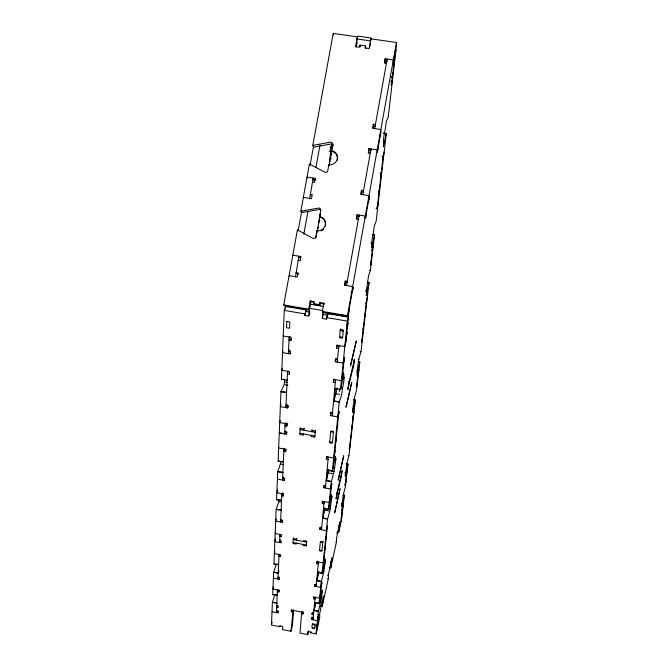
<?xml version="1.0" encoding="UTF-8"?>
<svg xmlns="http://www.w3.org/2000/svg" width="668" height="668" viewBox="0 0 668 668"><rect width="100%" height="100%" fill="white"/><g stroke="black" fill="none" stroke-linecap="round" stroke-linejoin="round"><path stroke-width="1" d="M274.406 596.265L272.385 602.452L271.467 625.031L279.842 626.693L280.076 625.749M277.278 595.13L272.703 594.654L273.604 572.392L276.41 564.084M278.648 564.685L273.947 563.984L276.16 509.5L279.399 500.09M281.62 500.491L276.56 499.756L277.696 471.792L281.136 461.68M283.407 461.947L278.122 461.196L280.944 391.807L284.167 384.618L284.718 379.992M287.257 379.833L287.14 380.267L281.453 379.274L284.251 310.411L285.562 306.445L306.111 309.927L304.783 315.463L308.841 316.156L309.342 308.257L310.562 304.274L323.187 306.403M285.461 308.933L285.587 305.969M277.437 589.969L276.385 612.589L276.911 610.569M279.082 554.44L277.938 579.072L278.614 576.517M280.001 534.45L279.625 542.558L280.326 539.969M281.888 493.719L280.577 521.992L281.295 519.387M283.958 448.938L282.522 480.041L283.357 477.077M287.031 432.188L286.455 434.183L279.274 432.881L284.66 433.858L285.136 423.529M287.557 371.283L285.871 407.614L286.931 404.073M289.144 336.998L288.376 353.597L289.478 350.057M277.437 607.17L277.521 605.392M282.748 494.946L282.84 492.934M286.071 424.731L286.154 422.877M272.01 611.721L277.846 612.873L277.93 611.253L276.46 610.961M277.855 589.769L277.354 591.681L278.857 591.973L278.94 590.261L272.928 589.084L273.604 586.537M276.235 519.111L275.692 521.065L282.213 522.301L282.305 520.272L280.677 519.963M277.395 479.098L284.234 480.359L284.334 478.138L282.622 477.82M284.71 448.328L283.85 451.309L285.612 451.626L285.729 449.263L278.665 447.969M286.455 434.183L286.572 431.72L284.768 431.394M280.944 404.641L280.343 406.628L287.716 407.948L287.841 405.351L285.996 405.025M282.965 351.251L282.539 352.587L290.321 353.94L290.455 351.051L288.509 350.708M290.012 336.772L289.002 339.962L290.972 340.304L291.114 337.34L283.215 335.979M279.842 626.693L279.884 625.908L282.756 626.484L282.581 629.607L290.947 631.268L293.168 610.051M341.974 506.87L342.283 504.006L341.264 503.822M318.97 617.599L319.68 617.741L319.613 614.318L322.176 601.041L323.671 595.998L322.21 606.293L328.314 578.78L328.389 574.772L331.244 560.928L331.219 561.838L330.184 561.638M304.783 315.463L306.111 309.927M292.701 611.963L291.231 611.671L291.34 610.034L303.147 612.356L303.013 613.992L301.544 613.7L301.994 611.788M296.258 543.126L296.191 544.094L292.993 543.485L293.294 538.625L296.509 539.235L296.45 540.212L296.951 538.258M303.447 433.941L303.364 435.169L299.757 434.517L300.141 428.33L303.773 428.99L303.689 430.225L304.241 428.23M293.502 610.16L292.475 625.248L290.947 631.268M329.357 151.302L330.284 151.444L330.526 148.162L331.896 144.146M329.775 162.232L330.627 150.434L330.284 151.444M303.197 544.445L303.122 545.414L306.328 546.023L306.704 541.18L303.489 540.562L303.414 541.539M311.288 435.352L311.196 436.588L314.812 437.239L315.296 431.06L311.655 430.409L311.564 431.645L312.098 429.641M332.856 145.791L332.981 144.138M334.802 388.442L340.488 389.661L347.335 321.108L348.387 317.083L327.721 313.584L326.46 319.145L322.385 318.452L322.995 310.562L309.342 308.257M322.385 318.452L323.696 312.474M301.544 613.7L300.015 633.072L307.706 634.6L308.574 630.809M302.12 613.967L302.287 611.921M326.46 319.145L327.721 313.584M356.278 46.777L356.954 38.953L357.964 36.13L371.508 38.084L370.556 40.907L370.089 45.8M307.706 634.6L307.981 631.485L310.879 632.062L310.804 632.838L316.098 633.89L317.676 626.851M318.11 618.468L318.553 615.587L317.417 620.681L311.538 619.52L311.831 617.265M313.492 614.669L312.014 614.376L312.165 612.74L313.651 613.024M315.405 597.1L314.962 599.029L313.459 598.728L313.609 597.025L319.663 598.211L320.999 591.339L320.239 591.197M321.45 585.26L321.918 582.212L320.749 587.389L314.611 586.195L314.77 584.433L316.306 584.734M318.728 561.897L318.269 563.85L316.699 563.55L316.866 561.688L323.187 562.907L324.573 555.809L324.272 557.112M327.128 528.697L327.637 525.374L326.41 530.651L319.838 529.407L320.022 527.394L321.667 527.703M324.406 501.735L323.922 503.73L322.235 503.413L322.427 501.276L329.215 502.536L330.685 495.071L330.376 496.399M331.303 487.139L331.837 483.607L330.576 488.934L323.688 487.665L323.888 485.444L325.617 485.761M328.097 459.384L326.318 459.058L326.535 456.695L333.666 457.998L335.194 450.265L334.877 451.601M338.509 415.404L339.102 411.496L337.766 416.882L330.326 415.554L330.735 412.29M335.328 382.463L333.407 382.121L333.658 379.357L341.381 380.71L343.018 372.552L342.676 373.888M343.878 361.914L344.513 357.714L343.135 363.1L335.278 361.739L335.545 358.858L337.515 359.2M339.052 346.475L338.526 348.496L336.53 348.153L336.806 345.197L344.788 346.567L346.475 338.225L346.124 339.561M315.121 597.317L313.008 619.812L313.584 617.265M318.444 561.997L316.139 586.496L316.741 583.907M319.554 550.173L320.314 542.107A1.236 0.735 13.8 0 1 321.592 541.606A1.236 0.735 13.8 0 1 322.744 542.575L321.959 550.632A1.227 0.718 13.4 0 1 320.69 551.125A1.227 0.718 13.4 0 1 319.554 550.173L321.959 550.632M321.483 529.716L324.122 501.593M328.314 457.021L325.408 487.982L325.733 486.646M329.725 442.007L330.693 431.728A1.403 0.935 14.2 0 1 332.155 431.035A1.403 0.935 14.2 0 1 333.441 432.221L332.447 442.5A1.386 0.91 13.8 0 1 330.994 443.168A1.386 0.91 13.8 0 1 329.725 442.007L332.447 442.5M335.586 379.7L332.188 415.88L332.864 413.2M338.801 345.54L337.248 362.081L337.716 360.286M314.519 609.191L315.087 603.179M317.3 579.857L318.051 571.891M323.178 517.742L324.122 507.747M326.777 479.733L327.738 469.579M334.225 401.042L335.394 388.701M342.233 316.507L342.417 314.528M336.806 388.041L336.046 393.769L333.574 401.126L339.244 402.128L332.355 471.14L327.128 469.963M312.783 623.536C309.526 629.415 316.565 631.101 314.979 623.97M339.302 391.615L339.603 388.634M316.098 633.89L318.344 611.47L320.749 601.793L322.377 591.322L322.377 590.428L321.692 592.783L321.959 590.011L319.112 603.73L314.645 602.653M319.112 603.73L321.316 581.628L323.78 571.95L325.483 560.97L325.5 559.959L324.798 562.256L325.057 559.241L322.151 573.278L317.517 572.184M322.151 573.278L327.554 519.161L330.009 510.252L332.013 496.232L331.295 498.37L330.042 498.136M324.414 508.256L323.471 508.523L328.522 509.467L331.303 481.678L333.925 472.218L335.879 459.475L335.921 458.023L335.186 460.052L335.528 456.16L332.355 471.14M338.25 525.516L339.252 525.699L339.302 524.731L336.589 537.882L336.43 542.174L330.685 568.084L330 567.95M318.277 616.856L316.941 630.091L316.223 629.949M320.531 594.345L321.625 583.506M324.089 558.982L327.328 526.685M330.159 498.545L331.528 484.935M334.635 453.973L338.768 412.841M342.4 376.668L344.17 359.058M345.832 342.534L349.23 308.633M347.335 327.529L347.995 323.137L347.644 324.473L346.634 324.297M331.295 498.37L331.629 494.821L328.522 509.467M339.244 402.128L341.699 394.487L342.5 388.133A6.697 0.484 -80 0 0 344.129 378.823A6.697 0.484 -80 0 0 343.461 378.723L343.845 374.097L340.488 389.661M336.672 494.153L336.146 499.063L336.806 495.673M337.123 492.725L337.231 491.74M348.613 385.887L347.886 389.561L349.147 380.935L349.013 382.179M341.164 476.76L341.056 477.745L342.133 470.497L336.563 495.138M341.49 473.812L341.599 472.819M353.272 366.774L353.13 368.01L354.382 359.493L353.681 363.066M328.898 470.447L326.093 480.718L331.303 481.678M330.685 568.084L332.155 557.822L331.219 561.838M344.78 472.852L345.84 473.044L345.506 476.117L347.986 464.101L346.233 463.776M353.731 399.714L355.409 400.007L348.98 455.476L347.101 462.473L345.339 474.781L345.84 473.044M367.776 282.263L369.037 282.472L361.046 351.393L359 358.482L357.113 370.623L357.054 372.326L357.564 370.782L357.163 374.664L359.818 362.014L358.265 361.747M365.454 290.739L366.724 290.947L366.264 295.498L369.037 282.472M383.457 132.965L386.313 133.4L376.126 221.317L374.289 226.093L373.387 232.815A6.388 0.426 -80.6 0 0 371.842 241.649A6.388 0.426 -80.6 0 0 372.226 242.968L371.717 247.978L374.564 234.744L372.819 234.46M341.482 510.427L342.15 510.552L343.285 504.649M345.423 475.992L346.124 476.125L347.293 470.055M356.921 375.733L357.689 375.867L358.966 369.346M376.076 208.591L376.977 208.733L377.595 204.667M381.344 172.261L380.702 176.477L380.977 175.442M384.133 152.195L382.655 159.543L382.931 158.516M391.957 80.36L391.248 85.028L392.375 81.112M394.12 61.623L393.402 66.382L393.686 65.414M342.575 507.822L340.981 521.608L340.321 521.491M345.281 484.45L346.575 473.245M349.489 447.986L353.305 414.937M356.612 386.338L358.207 372.56M361.805 341.381L366.548 300.299M370.69 264.478L372.694 247.143M377.253 207.69L383.307 155.243M391.531 84.051L395.18 52.438L396.032 49.574L388.158 117.51L386.338 121.108L385.311 128.891A7.098 0.493 -81 0 0 383.624 138.518A7.098 0.493 -81 0 0 383.933 140.94L383.307 146.977L386.313 133.4M343.385 494.871L344.396 495.055L341.682 518.46L339.511 529.023L338.659 532.12L337.991 531.995M347.986 464.101L345.331 487.005L343.477 494.111L341.74 505.801L342.283 504.006M359.818 362.014L356.553 390.154L354.524 397.46L352.729 409L352.687 410.494L353.197 408.874L352.829 412.44L355.409 400.007M374.564 234.744L370.464 270.139L368.511 275.959L366.206 292.275L366.724 290.947M338.659 532.12L340.129 521.95L339.252 525.699M322.226 606.152L320.824 605.801M325.199 508.657L322.56 518.218L327.554 519.161M325.675 223.438A7.298 7.156 -34.3 0 0 319.738 217.175L320.615 210.002A2.087 2.046 -33.9 0 0 318.912 208.015L301.435 211.113A2.087 2.046 -35.9 0 1 300.842 211.105L309.409 164.044A2.087 2.029 -33.9 0 1 309.977 164.219L325.349 172.486A2.087 2.037 -32.1 0 0 327.763 170.783L328.865 164.695A7.315 7.131 -31.5 0 0 337.307 158.717A7.315 7.131 -31.5 0 0 331.437 150.509L332.572 144.063A2.087 2.029 -31.2 0 0 330.869 142.1L313.434 145.265A2.087 2.029 -33.2 0 1 312.833 145.265L333.215 33.4L357.338 36.874L355.576 46.568L359.651 47.161L360.019 45.157L365.463 45.942L365.713 48.338M345.172 281.044L345.556 282.046L347.602 282.389L347.243 281.387L345.172 281.044L344.438 285.152L352.696 286.53L353.138 287.816L352.403 291.899L351.376 291.724M364.653 217.743L365.672 217.902L365.338 216.056L357.096 214.737L356.361 218.82L358.424 219.154M363.551 190.572L361.497 190.255L360.762 194.33L369.003 195.632L369.304 197.644L368.577 201.694L368.502 201.202M378.121 147.586L377.453 152.221L377.211 149.841L368.986 148.572L368.26 152.638L370.314 152.955M373.362 124.223L373.571 126.168L375.608 126.477L375.416 124.54L373.362 124.223L372.635 128.281L380.86 129.534L380.342 136.097L380.292 135.479L379.265 135.32M394.128 58.308L393.444 63.084L393.327 59.995L385.127 58.801L384.401 62.834L386.446 63.134M345.005 285.111L345.556 282.046M356.854 219.179L357.096 214.737M361.229 194.839L361.497 190.255M368.678 153.398L368.986 148.572M373.203 128.181L373.571 126.168M384.893 63.134L385.127 58.801M346.5 285.495L359.15 215.063L359.351 215.998M362.824 194.655L371.041 148.889M374.69 128.59L387.173 59.101L387.215 59.878M310.177 300.926L310.762 301.802L309.284 309.96L308.683 309.134L310.177 300.926L314.277 301.619L313.91 303.673L314.478 304.533L319.922 305.451L319.387 304.591L319.763 302.546L323.871 303.23L322.385 311.455L322.903 312.265L347.828 316.49L347.46 315.697L396.466 42.502L370.932 38.828L369.179 48.539L365.095 47.954L365.463 45.942M347.828 316.49L353.021 287.499M365.588 217.442L369.229 197.143M377.395 151.628L381.019 131.437M393.41 62.316L396.533 44.931L396.466 42.502M365.672 217.902L366.314 213.384M319.479 216.482A7.323 7.181 -34.4 0 1 325.349 224.774A7.323 7.181 -34.4 0 1 316.891 230.752L315.78 236.873A2.096 2.054 -35.5 0 1 313.367 238.576L297.97 230.168A2.087 2.046 -37.7 0 0 297.402 229.984L283.75 304.917L284.493 305.769L309.284 309.96M318.452 224.289L320.298 214.136M329.107 165.547L331.437 150.509M332.038 149.39L332.764 145.348M317.985 229.015L318.352 226.986M319.271 221.926L319.638 219.897M330.618 159.343L330.986 157.331M331.345 155.318L331.712 153.298M356.236 47.036L357.113 42.218M319.922 305.451L320.289 303.406L319.763 302.546M298.22 230.435L301.677 211.455L301.919 212.173M310.228 164.512L313.568 146.175M303.781 234.276L307.931 211.489M315.931 167.501L320.005 145.073M299.99 256.729L299.798 257.739L298.93 256.22L295.44 276.986M314.085 179.208L313.902 180.218L313.142 178.072L309.651 198.864M307.439 178.189L307.029 177.112L315.187 178.389L314.444 182.447L312.407 182.13M315.956 237.866L316.315 235.879M316.682 233.9L320.306 214.061M319.037 572.008L316.682 580.734L321.316 581.628M344.396 495.055L342.016 506.812M342.15 510.552L342.383 509.5L341.715 509.375M317.96 619.937L318.244 618.668L317.801 621.541M342.208 511.028L341.782 513.75L342.016 512.682M341.615 516.147L341.189 518.852L341.423 517.792M317.308 626.434L317.751 623.586L317.467 624.864L316.741 624.722M319.68 617.741L317.743 626.768M314.428 628.329L314.653 627.277M313.375 617.232L313.158 618.192L311.689 617.9M346.124 476.125L346.366 475.057L345.665 474.931M310.804 632.838L311.021 631.886M320.707 592.625L320.999 591.339M345.481 482.672L345.039 485.519L345.991 481.269M312.014 614.376L312.449 612.464M311.538 619.52L312.048 617.29M313.459 598.728L313.902 596.8M325.274 547.159L325.575 545.856L325.082 549.071M350.892 435.862L350.416 438.893L350.667 437.824M349.715 446.074L349.247 449.063L350.224 444.788M314.611 586.195L315.062 584.258M326.285 537.13L326.585 535.82L326.084 539.084M352.078 425.599L351.593 428.672L351.844 427.603M336.246 498.086L341.699 474.447M323.053 541.255L322.744 542.575L320.314 542.107M354.057 411.73L352.821 418.059L353.071 416.991M316.699 563.55L317.267 561.103M357.689 375.867L357.948 374.79M356.862 384.158L356.361 387.407L357.372 383.123M303.013 613.992L303.464 612.08M319.838 529.407L320.389 527.102M322.235 503.413L322.711 501.426M362.081 339.01L361.547 342.459L362.582 338.175M348.412 384.618L354.249 360.728M323.688 487.665L324.172 485.661M348.02 388.325L353.84 364.436M336.146 438.959L336.472 437.615L335.895 441.389M363.542 326.343L363 329.85L363.258 328.781M291.231 611.671L291.699 609.767M337.423 426.176L337.757 424.84L337.173 428.681M365.02 313.584L364.469 317.15L364.728 316.081M326.318 459.058L326.944 456.545M367.342 297.11L365.989 303.923L366.256 302.854M371.007 261.739L370.423 265.538L371.491 261.313M281.57 378.831L281.453 379.274M273.972 563.892L274.824 563.725M373.495 243.987L372.101 251.009L372.368 249.949L371.5 249.807M330.326 415.554L331.178 412.189M277.846 612.873L278.331 610.986M277.12 605.517L276.627 607.412L278.097 607.705L278.18 606.051L276.702 605.767M346.4 336.831L347.051 332.489L346.7 333.833M272.703 594.654L276.527 594.979M278.857 591.973L279.349 590.061M333.407 382.121L334.192 379.098M293.695 537.865L293.244 539.602L306.645 542.157M271.959 623.152L272.202 622.217M376.977 208.733L378.063 204.575M343.461 330.234L343.252 331.044L340.212 330.526L340.688 328.739M335.278 361.739L336.079 358.708M336.53 348.153L337.34 345.122M379.457 188.551L378.831 192.693L379.098 191.658L378.188 191.507M315.68 430.526L315.212 432.305L300.074 429.574L300.575 427.804M279.508 554.373L278.99 556.31L280.56 556.611L280.652 554.741L274.373 553.538L274.899 551.601M315.538 604.323L313.876 610.594L318.344 611.47M282.213 522.301L282.748 520.339M280.443 534.458L279.917 536.412L281.52 536.713L281.612 534.751L275.183 533.532L275.667 531.803M275.659 538.734L274.857 541.648L281.22 542.859L281.311 540.93L279.717 540.629M276.56 499.756L278.339 499.647M332.096 315.037L332.564 313.342M282.614 492.917L281.787 495.873L283.466 496.182L283.574 494.036L276.844 492.784M284.234 480.359L284.785 478.38M328.848 314.486L329.149 313.426L324.03 312.557M278.122 461.196L279.107 460.92M277.086 491.907L277.679 489.828M285.612 451.626L286.188 449.639M276.886 603.062L272.385 602.452M392.784 73.238L392.066 77.947L392.35 76.97L391.348 76.82M287.123 425.357L287.708 423.362M284.66 433.858L285.436 431.202M285.904 423.036L285.019 426.025L286.831 426.351L286.948 423.854L279.692 422.552L280.293 420.564M287.716 407.948L288.309 405.952M339.311 401.869L334.61 400.967M309.142 315.154L309.752 313.158M288.342 371.066L287.424 374.063L289.336 374.397L289.469 371.617L281.821 370.281L282.322 368.686M282.915 472.568L277.696 471.792M290.321 353.94L290.814 352.337M278.957 570.998L278.205 573.278L273.604 572.392M290.972 340.304L291.473 338.709M370.398 270.381L369.546 270.239M329.291 165.213L329.633 164.203M286.672 392.475L280.944 391.807M356.954 38.953L370.556 40.907M385.252 61.13L387.298 61.431M392.826 62.441L393.844 62.592M390.68 81.195L391.673 81.346M383.374 133.324L385.277 133.617M369.22 150.367L371.266 150.684M329.934 147.01L332.731 147.444M382.088 156.12L383.031 156.262M380.142 173.146L381.069 173.288M312.699 179.525L315.739 180.001L315.187 178.389M361.772 191.799L363.818 192.117M368.285 197.486L369.304 197.644M357.397 216.131L359.442 216.465M372.736 234.819L373.612 234.961M370.899 242.76L372.226 242.968M292.801 255.209L300.976 256.554L300.233 260.637L298.187 260.303M298.571 257.197L300.6 257.531M367.275 282.556L368.118 282.689M298.663 273.938L296.634 273.604L295.957 272.561L298.003 272.895L297.26 276.986L289.085 275.625L289.561 276.31M352.111 287.641L353.138 287.816M351.268 291.415L352.403 291.899M320.289 303.406L324.381 304.099L323.871 303.23M313.91 303.673L319.387 304.591M310.762 301.802L313.826 302.32M283.75 304.917L308.683 309.134M322.385 311.455L347.46 315.697M335.62 314.519L342.651 315.714M306.011 311.48L310.052 312.165M323.546 314.444L327.596 315.137M284.251 310.411L304.875 313.91M326.585 317.592L347.335 321.108M346.675 326.017L347.686 326.184M360.194 351.51L360.979 351.644M358.09 359.159L358.883 359.3M358.182 362.098L358.958 362.231M342.041 378.48L343.461 378.723M341.097 387.883L342.5 388.133M283.466 379.165L284.418 379.332M335.804 388.375L337.724 388.709M284.626 381.987L287.399 382.472M285.094 384.776L287.858 385.269M336.046 393.769L339.77 394.421M353.84 400.09L354.591 400.224M281.061 391.481L285.737 392.308M330.56 412.966L332.43 413.3M330.693 431.728L333.441 432.221M299.849 433.29L314.92 436.012M348.212 455.618L348.921 455.743M346.191 463.617L346.901 463.751M346.508 464.185L347.21 464.31M332.656 467.7L334.376 468.017M280.852 461.246L282.589 461.563M328.055 469.905L329.817 470.222M282.831 461.997L283.683 462.147M329.75 470.606L334.033 471.391M345.632 474.18L346.333 474.313M344.955 475.499L345.665 475.633M280.71 464.101L283.257 464.569M328.472 472.877L332.756 473.662M278.665 471.625L282.965 472.418M327.044 480.542L331.386 481.344M330.76 485.653L331.62 485.811M342.968 495.147L343.644 495.272M329.625 497.067L330.468 497.226M328.898 505.392L330.551 505.701M341.674 508.749L342.342 508.874M328.589 508.498L330.234 508.799M280.001 499.956L280.836 500.115M326.936 508.732L327.779 508.891M279.074 501.635L281.52 502.094M324.89 510.21L328.998 510.978M277.095 509.325L281.22 510.101L276.16 509.5M323.479 518.042L327.646 518.819M337.357 531.594L338.693 531.845M336.547 533.114L337.565 533.306M335.754 542.049L336.43 542.174M293.068 542.516L306.42 545.063M324.097 559.734L324.873 559.884M329.349 567.541L330.718 567.808M322.619 568.284L324.155 568.577M321.968 570.889L323.88 571.257M277.145 564.176L277.921 564.326M318.344 572.117L320.682 572.568M276.343 564.326L278.239 564.694M318.92 572.543L322.736 573.278M327.596 575.265L328.297 575.407M327.621 578.647L328.314 578.78M274.473 572.209L278.305 572.952M317.542 580.542L321.4 581.294M320.974 583.824L321.742 583.966M278.022 577.302L279.55 577.603L279.466 579.373L273.371 578.187M322.769 596.507L323.479 596.649M319.621 598.361L321.091 598.645M319.003 600.783L320.84 601.142M319.003 602.937L319.738 603.079M316.574 602.812L318.444 603.179M320.79 606.076L322.201 606.352M273.22 602.269L276.911 602.995M314.703 610.41L318.419 611.145M318.845 614.56L319.563 614.702M317.659 617.057L318.394 617.199M312.257 627.795L314.444 628.229M297.402 229.984L297.895 230.961M300.842 211.105L301.485 212.516A2.071 2.029 -36.1 0 0 302.078 212.524L319.446 209.451A2.079 2.037 -33.9 0 1 320.974 210.637M303.548 197.895L303.339 197.394L311.497 198.688L312.232 194.63L310.194 194.304L310.779 195.816M316.891 230.752L317.166 231.404A7.298 7.156 -34.3 0 0 317.809 231.479M309.409 164.044L309.56 164.47M310.278 165.063L310.42 165.489M312.833 145.265L313.401 147.069A2.071 2.012 -32.9 0 0 313.993 147.077L331.328 143.929A2.079 2.021 -31.2 0 1 332.981 145.49M328.865 164.695L328.99 165.121M333.215 33.4L333.507 35.045M360.019 45.157L360.211 46.76M325.683 224.799A7.298 7.156 -34.3 0 1 325.45 226.076M323.729 229.149A7.298 7.156 -34.3 0 1 322.594 230.134M321.951 230.535A7.298 7.156 -34.3 0 1 321.283 230.877M331.67 151.402A7.29 7.106 -31.4 0 1 337.373 160.211M342.642 337.282A1.536 1.127 14.7 0 1 341.031 338.15A1.536 1.127 14.7 0 1 339.628 336.764M334.71 512.698L340.054 488.801L334.71 512.698M338.217 480.008L343.686 455.885L338.217 480.008M286.831 321.417L286.555 327.746L289.545 328.255L289.837 321.926L286.831 321.417M346.074 406.762L346.091 407.188L351.786 382.23L346.074 406.762M350.491 365.555L350.508 366.056L356.336 340.905L350.491 365.555M340.221 330.46L339.62 336.831L342.634 337.348L343.252 330.977A1.545 1.144 14.8 0 0 341.849 329.575A1.545 1.144 14.8 0 0 340.221 330.46M314.762 624.922L312.574 624.488A1.119 0.593 13.6 0 1 313.718 624.104A1.119 0.593 13.6 0 1 314.762 624.922"/></g></svg>
